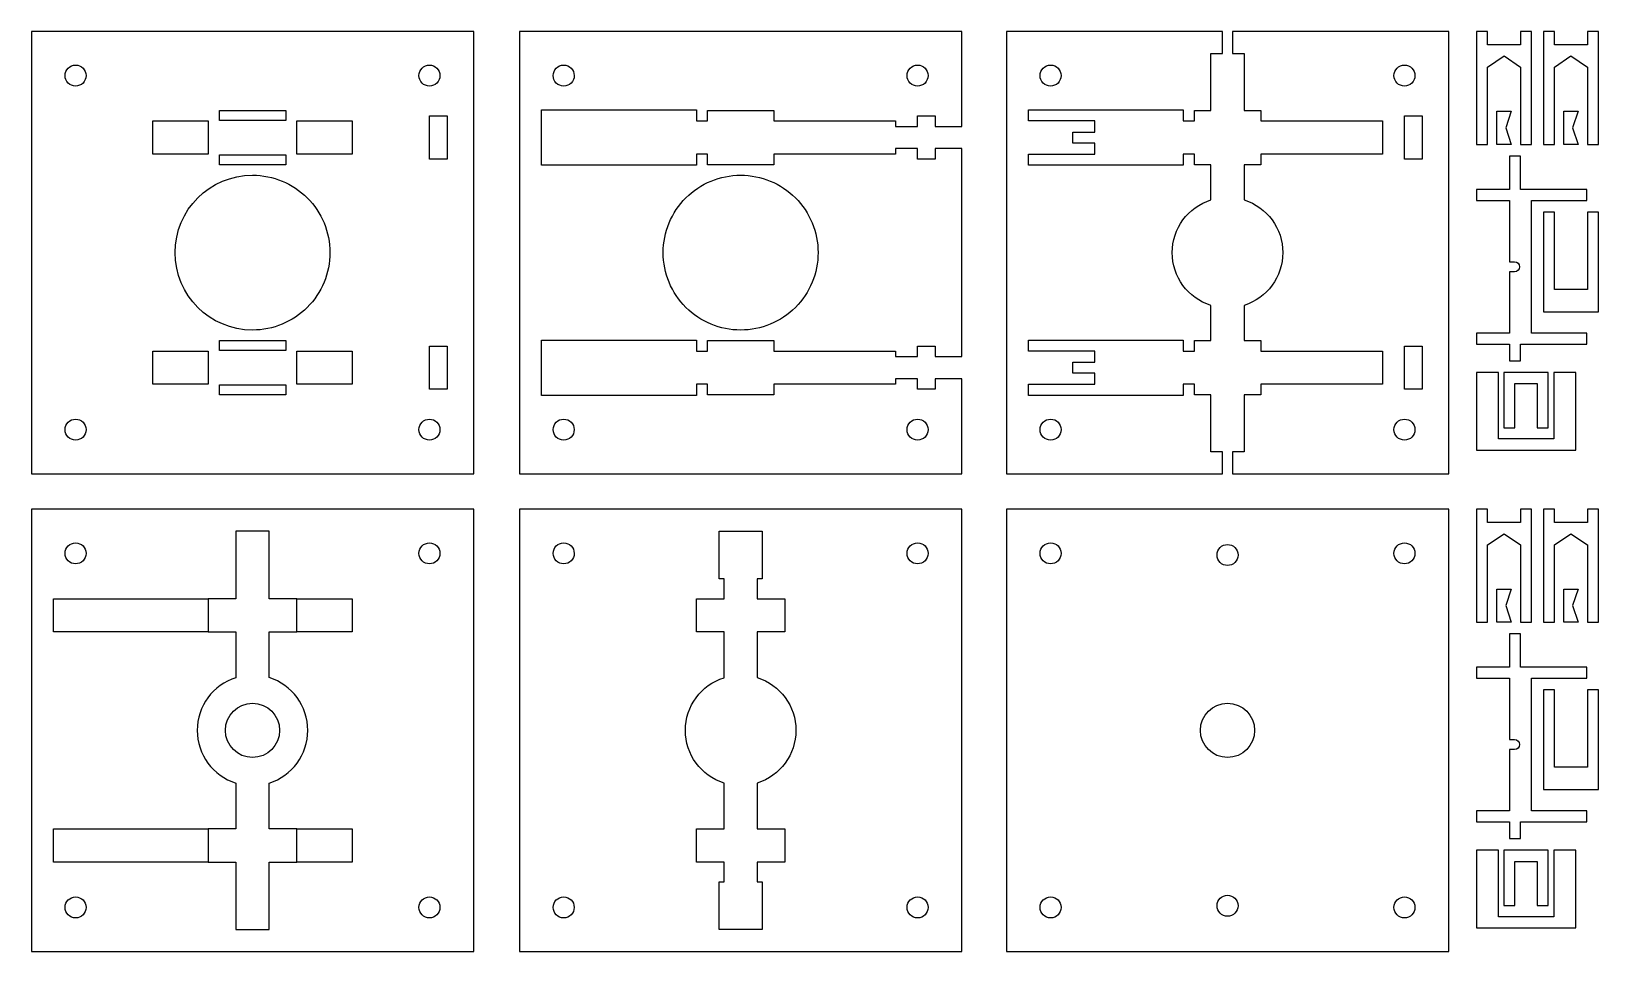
# Model space of a CAD drawing. Extents: x 3 to 145, y 222 to 305.
import ezdxf

# ---------------------------------------------------------------- set-up
doc = ezdxf.new("R2010")
doc.units = 0
doc.layers.add('Layer_1', color=7, linetype='CONTINUOUS')

msp = doc.modelspace()

# ---------------------------------------------------------------- linework, layer by layer
at = {"layer": 'Layer_1', "color": 7}
for p, q in [((3.194637, 304.95309), (3.194637, 264.953464)), ((43.194779, 304.95309), (3.194637, 304.95309)), ((3.194637, 304.95309), (3.194637, 304.95309)), ((43.194779, 264.953464), (43.194779, 304.95309)), ((47.334577, 304.95309), (47.334577, 264.952948)), ((87.334203, 304.95309), (47.334577, 304.95309)), ((47.334577, 304.95309), (47.334577, 304.95309)), ((87.334203, 296.353097), (87.334203, 304.95309)), ((91.362381, 304.95309), (91.362381, 264.952948)), ((110.91261, 304.95309), (91.362381, 304.95309)), ((91.362381, 304.95309), (91.362381, 304.95309)), ((110.91261, 302.953211), (110.91261, 304.95309)), ((111.812296, 304.95309), (111.812296, 302.953211)), ((131.362522, 304.95309), (111.812296, 304.95309)), ((111.812296, 304.95309), (111.812296, 304.95309)), ((131.362522, 264.952948), (131.362522, 304.95309)), ((133.86423, 304.953212), (133.86423, 294.730062)), ((134.86416, 304.953212), (133.86423, 304.953212)), ((134.86416, 303.730032), (134.86416, 304.953212)), ((138.86393, 304.953212), (137.86398, 304.953212)), ((137.86398, 304.953212), (137.86398, 303.730032)), ((138.86393, 294.730062), (138.86393, 304.953212)), ((139.92227, 304.953209), (139.92227, 294.73006)), ((140.9222, 304.953209), (139.92227, 304.953209)), ((140.9222, 303.730029), (140.9222, 304.953209)), ((144.92197, 304.953209), (143.92202, 304.953209)), ((143.92202, 304.953209), (143.92202, 303.730029)), ((144.92197, 294.73006), (144.92197, 304.953209)), ((137.86398, 303.730032), (134.86416, 303.730032)), ((143.92202, 303.730029), (140.9222, 303.730029)), ((7.194393, 301.903145), (7.194393, 301.903145)), ((39.194507, 301.903145), (39.194507, 301.903145)), ((51.334333, 301.903145), (51.334333, 301.903145)), ((83.334446, 301.903145), (83.334446, 301.903145)), ((95.362137, 301.903145), (95.362137, 301.903145)), ((109.862545, 297.802622), (109.862545, 302.953211)), ((109.862545, 302.953211), (110.91261, 302.953211)), ((111.812296, 302.953211), (112.862877, 302.953211)), ((112.862877, 302.953211), (112.862877, 297.802622)), ((127.36225, 301.903145), (127.36225, 301.903145)), ((134.86416, 301.730092), (136.3634, 302.730092)), ((136.3634, 302.730092), (137.86398, 301.730092)), ((140.9222, 301.730089), (142.42144, 302.730089)), ((142.42144, 302.730089), (143.92202, 301.730089)), ((134.86416, 294.730062), (134.86416, 301.730092)), ((137.86398, 301.730092), (137.86398, 294.730062)), ((140.9222, 294.73006), (140.9222, 301.730089)), ((143.92202, 301.730089), (143.92202, 294.73006)), ((20.194633, 297.803138), (26.194783, 297.803138)), ((20.194633, 296.902936), (20.194633, 297.803138)), ((20.194633, 297.803138), (20.194633, 297.803138)), ((26.194783, 297.803138), (26.194783, 296.902936)), ((49.334456, 292.853054), (49.334456, 297.852748)), ((49.334456, 297.852748), (63.334635, 297.852748)), ((63.334635, 297.852748), (63.334635, 296.852808)), ((64.334574, 296.852808), (64.334574, 297.803138)), ((64.334574, 297.803138), (70.334208, 297.803138)), ((70.334208, 297.803138), (70.334208, 296.852808)), ((93.362258, 296.852808), (93.362258, 297.852748)), ((93.362258, 297.852748), (106.361983, 297.852748)), ((106.361983, 297.852748), (107.362438, 297.852748)), ((107.362438, 297.852748), (107.362438, 297.402646)), ((108.362376, 296.852808), (108.362376, 297.802622)), ((108.362376, 297.802622), (109.862545, 297.802622)), ((112.862877, 297.802622), (114.362528, 297.802622)), ((114.362528, 297.802622), (114.362528, 296.852808)), ((135.71407, 294.730062), (135.71407, 297.730062)), ((135.71407, 297.730062), (137.01408, 297.730062)), ((137.01408, 297.730062), (136.51409, 296.230062)), ((141.77211, 294.73006), (141.77211, 297.730059)), ((141.77211, 297.730059), (143.07212, 297.730059)), ((143.07212, 297.730059), (142.57213, 296.230059)), ((14.194999, 296.852808), (19.194694, 296.852808)), ((14.194999, 293.852991), (14.194999, 296.852808)), ((14.194999, 296.852808), (14.194999, 296.852808)), ((19.194694, 296.852808), (19.194694, 293.852991)), ((26.194783, 296.902936), (20.194633, 296.902936)), ((27.194721, 296.852808), (32.194418, 296.852808)), ((27.194721, 293.852991), (27.194721, 296.852808)), ((27.194721, 296.852808), (27.194721, 296.852808)), ((32.194418, 296.852808), (32.194418, 293.852991)), ((39.195023, 297.303428), (40.794926, 297.303428)), ((39.195023, 293.40289), (39.195023, 297.303428)), ((39.195023, 297.303428), (39.195023, 297.303428)), ((40.794926, 297.303428), (40.794926, 293.40289)), ((63.334635, 296.852808), (64.334574, 296.852808)), ((70.334208, 296.852808), (71.334148, 296.852808)), ((71.334148, 296.852808), (81.334569, 296.852808)), ((81.334569, 296.852808), (81.334569, 296.353097)), ((81.334569, 296.353097), (83.334446, 296.353097)), ((83.334446, 296.353097), (83.334446, 297.303428)), ((83.334446, 297.303428), (84.93435, 297.303428)), ((84.93435, 297.303428), (84.93435, 296.353097)), ((84.93435, 296.353097), (87.334203, 296.353097)), ((99.361894, 296.852808), (93.362258, 296.852808)), ((99.361894, 295.852871), (99.361894, 296.852808)), ((107.362438, 297.402646), (107.362438, 296.852808)), ((107.362438, 296.852808), (108.362376, 296.852808)), ((114.362528, 296.852808), (115.361949, 296.852808)), ((115.361949, 296.852808), (125.362373, 296.852808)), ((125.362373, 296.852808), (125.362373, 293.852991)), ((127.362766, 297.303428), (128.96267, 297.303428)), ((127.362766, 293.40289), (127.362766, 297.303428)), ((127.362766, 297.303428), (127.362766, 297.303428)), ((128.96267, 297.303428), (128.96267, 293.40289)), ((136.51409, 296.230062), (137.01408, 294.730062)), ((142.57213, 296.230059), (143.07212, 294.73006)), ((97.362014, 294.852931), (97.362014, 295.852871)), ((97.362014, 295.852871), (99.361894, 295.852871)), ((99.361894, 294.852931), (97.362014, 294.852931)), ((99.361894, 293.852475), (99.361894, 294.852931)), ((19.194694, 293.852991), (14.194999, 293.852991)), ((20.194633, 293.802866), (26.194783, 293.802866)), ((20.194633, 292.903179), (20.194633, 293.802866)), ((20.194633, 293.802866), (20.194633, 293.802866)), ((26.194783, 293.802866), (26.194783, 292.903179)), ((32.194418, 293.852991), (27.194721, 293.852991)), ((40.794926, 293.40289), (39.195023, 293.40289)), ((64.334574, 293.852991), (63.334635, 293.852991)), ((63.334635, 293.852991), (63.334635, 292.853054)), ((64.334574, 292.903179), (64.334574, 293.852991)), ((71.334148, 293.852991), (70.334208, 293.852991)), ((70.334208, 293.852991), (70.334208, 292.903179)), ((81.334569, 293.852991), (71.334148, 293.852991)), ((83.334446, 294.352702), (81.334569, 294.352702)), ((81.334569, 294.352702), (81.334569, 293.852991)), ((83.334446, 293.40289), (83.334446, 294.352702)), ((84.93435, 293.40289), (83.334446, 293.40289)), ((87.334203, 294.352702), (84.93435, 294.352702)), ((84.93435, 294.352702), (84.93435, 293.40289)), ((87.334203, 275.553334), (87.334203, 294.352702)), ((93.362258, 292.853054), (93.362258, 293.852991)), ((108.362376, 293.852991), (107.362438, 293.852991)), ((107.362438, 293.852991), (107.362438, 293.302639)), ((108.362376, 292.903179), (108.362376, 293.852991)), ((115.361949, 293.852991), (114.362528, 293.852991)), ((114.362528, 293.852991), (114.362528, 292.903179)), ((125.362373, 293.852991), (115.361949, 293.852991)), ((128.96267, 293.40289), (127.362766, 293.40289)), ((133.86423, 294.730062), (134.86416, 294.730062)), ((137.01408, 294.730062), (135.71407, 294.730062)), ((137.86399, 293.671728), (136.86405, 293.671728)), ((136.86405, 293.671728), (136.86405, 290.671848)), ((137.86398, 294.730062), (138.86393, 294.730062)), ((137.86399, 290.671848), (137.86399, 293.671728)), ((139.92227, 294.73006), (140.9222, 294.73006)), ((143.07212, 294.73006), (141.77211, 294.73006)), ((143.92202, 294.73006), (144.92197, 294.73006)), ((26.194783, 292.903179), (20.194633, 292.903179)), ((63.334635, 292.853054), (49.334456, 292.853054)), ((70.334208, 292.903179), (64.334574, 292.903179)), ((106.361983, 292.853054), (93.362258, 292.853054)), ((106.361983, 292.852536), (106.361983, 292.853054)), ((107.362438, 292.852536), (106.361983, 292.852536)), ((107.362438, 293.302639), (107.362438, 292.852536)), ((109.862545, 292.903179), (108.362376, 292.903179)), ((109.862545, 289.71681), (109.862545, 292.903179)), ((114.362528, 292.903179), (112.862877, 292.903179)), ((112.862877, 292.903179), (112.862877, 289.721462)), ((23.194449, 291.953368), (23.194449, 291.953368)), ((67.334391, 291.953368), (67.334391, 291.953368)), ((136.86405, 290.671318), (133.86423, 290.671318)), ((133.86423, 290.671318), (133.86423, 289.671378)), ((136.86405, 290.671848), (136.86405, 290.671318)), ((143.86414, 290.671848), (137.86399, 290.671848)), ((143.86414, 289.671908), (143.86414, 290.671848)), ((133.86423, 289.671378), (136.86405, 289.671378)), ((136.86405, 289.671378), (136.86405, 284.121848)), ((138.86393, 277.672128), (138.86393, 289.671908)), ((138.86393, 289.671908), (143.86414, 289.671908)), ((140.92267, 288.613575), (139.92273, 288.613575)), ((144.92248, 288.613575), (143.92255, 288.613575)), ((144.92248, 288.613575), (144.92248, 288.613575)), ((136.86405, 284.121848), (137.31363, 284.121848)), ((137.31363, 283.221648), (136.86405, 283.221648)), ((136.86405, 283.221648), (136.86405, 277.672118)), ((139.92273, 281.613844), (139.92273, 279.613904)), ((143.92255, 281.613844), (140.92267, 281.613844)), ((144.92248, 279.613904), (144.92248, 281.613844)), ((112.862877, 280.189744), (112.862877, 277.002859)), ((139.92273, 279.613904), (140.92267, 279.613904)), ((140.92267, 279.613904), (143.92255, 279.613904)), ((143.92255, 279.613904), (144.92248, 279.613904)), ((20.194633, 277.003375), (26.194783, 277.003375)), ((20.194633, 276.103172), (20.194633, 277.003375)), ((20.194633, 277.003375), (20.194633, 277.003375)), ((26.194783, 277.003375), (26.194783, 276.103172)), ((39.195023, 276.503664), (40.794926, 276.503664)), ((39.195023, 272.603127), (39.195023, 276.503664)), ((39.195023, 276.503664), (39.195023, 276.503664)), ((40.794926, 276.503664), (40.794926, 272.603127)), ((49.334456, 272.053291), (49.334456, 277.052984)), ((49.334456, 277.052984), (63.334635, 277.052984)), ((63.334635, 277.052984), (63.334635, 276.053045)), ((64.334574, 276.053045), (64.334574, 277.003375)), ((64.334574, 277.003375), (70.334208, 277.003375)), ((70.334208, 277.003375), (70.334208, 276.053045)), ((83.334446, 275.553334), (83.334446, 276.503664)), ((83.334446, 276.503664), (84.93435, 276.503664)), ((84.93435, 276.503664), (84.93435, 275.553334)), ((93.362258, 276.053045), (93.362258, 277.052984)), ((93.362258, 277.052984), (106.361983, 277.052984)), ((106.361983, 277.052984), (107.362438, 277.052984)), ((107.362438, 277.052984), (107.362438, 276.602883)), ((107.362438, 276.602883), (107.362438, 276.053045)), ((108.362376, 276.053045), (108.362376, 277.002859)), ((108.362376, 277.002859), (109.862545, 277.002859)), ((112.862877, 277.002859), (114.362528, 277.002859)), ((114.362528, 277.002859), (114.362528, 276.053045)), ((127.362766, 276.503664), (128.96267, 276.503664)), ((127.362766, 272.603127), (127.362766, 276.503664)), ((127.362766, 276.503664), (127.362766, 276.503664)), ((128.96267, 276.503664), (128.96267, 272.603127)), ((136.86405, 277.672118), (133.86423, 277.672118)), ((133.86423, 277.672118), (133.86423, 276.672198)), ((133.86423, 276.672198), (136.86405, 276.672198)), ((136.86405, 276.672198), (136.86405, 276.671668)), ((136.86405, 276.671668), (136.86405, 275.171728)), ((137.86399, 275.171728), (137.86399, 276.671668)), ((137.86399, 276.671668), (143.86414, 276.671668)), ((143.86414, 277.672128), (138.86393, 277.672128)), ((143.86414, 276.671668), (143.86414, 277.672128)), ((14.194999, 276.053045), (19.194694, 276.053045)), ((14.194999, 273.053228), (14.194999, 276.053045)), ((14.194999, 276.053045), (14.194999, 276.053045)), ((19.194694, 276.053045), (19.194694, 273.053228)), ((26.194783, 276.103172), (20.194633, 276.103172)), ((27.194721, 276.053045), (32.194418, 276.053045)), ((27.194721, 273.053228), (27.194721, 276.053045)), ((27.194721, 276.053045), (27.194721, 276.053045)), ((32.194418, 276.053045), (32.194418, 273.053228)), ((63.334635, 276.053045), (64.334574, 276.053045)), ((70.334208, 276.053045), (71.334148, 276.053045)), ((71.334148, 276.053045), (81.334569, 276.053045)), ((81.334569, 276.053045), (81.334569, 275.553334)), ((81.334569, 275.553334), (83.334446, 275.553334)), ((84.93435, 275.553334), (87.334203, 275.553334)), ((99.361894, 276.053045), (93.362258, 276.053045)), ((97.362014, 274.053168), (97.362014, 275.053107)), ((97.362014, 275.053107), (99.361894, 275.053107)), ((99.361894, 275.053107), (99.361894, 276.053045)), ((107.362438, 276.053045), (108.362376, 276.053045)), ((114.362528, 276.053045), (115.361949, 276.053045)), ((115.361949, 276.053045), (125.362373, 276.053045)), ((125.362373, 276.053045), (125.362373, 273.053228)), ((136.86405, 275.171728), (137.86399, 275.171728)), ((83.334446, 273.552938), (81.334569, 273.552938)), ((81.334569, 273.552938), (81.334569, 273.053228)), ((83.334446, 272.603127), (83.334446, 273.552938)), ((87.334203, 273.552938), (84.93435, 273.552938)), ((84.93435, 273.552938), (84.93435, 272.603127)), ((87.334203, 264.952948), (87.334203, 273.552938)), ((99.361894, 274.053168), (97.362014, 274.053168)), ((99.361894, 273.052712), (99.361894, 274.053168)), ((134.76444, 274.113393), (133.86423, 274.113393)), ((133.86423, 274.113393), (133.86423, 267.113663)), ((135.86463, 274.113393), (134.76444, 274.113393)), ((135.86463, 268.113603), (135.86463, 274.113393)), ((137.35083, 274.113393), (136.35088, 274.113393)), ((136.35088, 274.113393), (136.35088, 273.113453)), ((139.35069, 274.113393), (137.35083, 274.113393)), ((140.35064, 274.113393), (139.35069, 274.113393)), ((140.35064, 273.113453), (140.35064, 274.113393)), ((141.96451, 274.113393), (140.86432, 274.113393)), ((140.86432, 274.113393), (140.86432, 268.113603)), ((142.86472, 274.113393), (141.96451, 274.113393)), ((142.86472, 267.113663), (142.86472, 274.113393)), ((19.194694, 273.053228), (14.194999, 273.053228)), ((20.194633, 273.003103), (26.194783, 273.003103)), ((20.194633, 272.103416), (20.194633, 273.003103)), ((20.194633, 273.003103), (20.194633, 273.003103)), ((26.194783, 273.003103), (26.194783, 272.103416)), ((32.194418, 273.053228), (27.194721, 273.053228)), ((40.794926, 272.603127), (39.195023, 272.603127)), ((64.334574, 273.053228), (63.334635, 273.053228)), ((63.334635, 273.053228), (63.334635, 272.053291)), ((64.334574, 272.103416), (64.334574, 273.053228)), ((71.334148, 273.053228), (70.334208, 273.053228)), ((70.334208, 273.053228), (70.334208, 272.103416)), ((81.334569, 273.053228), (71.334148, 273.053228)), ((84.93435, 272.603127), (83.334446, 272.603127)), ((93.362258, 272.053291), (93.362258, 273.053228)), ((108.362376, 273.053228), (107.362438, 273.053228)), ((107.362438, 273.053228), (107.362438, 272.502873)), ((107.362438, 272.502873), (107.362438, 272.052772)), ((108.362376, 272.103416), (108.362376, 273.053228)), ((115.361949, 273.053228), (114.362528, 273.053228)), ((114.362528, 273.053228), (114.362528, 272.103416)), ((125.362373, 273.053228), (115.361949, 273.053228)), ((128.96267, 272.603127), (127.362766, 272.603127)), ((136.35088, 273.113453), (136.35088, 269.113183)), ((137.35083, 269.113183), (137.35083, 273.113453)), ((137.35083, 273.113453), (139.35069, 273.113453)), ((139.35069, 273.113453), (139.35069, 269.113183)), ((140.35064, 269.113183), (140.35064, 273.113453)), ((26.194783, 272.103416), (20.194633, 272.103416)), ((63.334635, 272.053291), (49.334456, 272.053291)), ((70.334208, 272.103416), (64.334574, 272.103416)), ((106.361983, 272.053291), (93.362258, 272.053291)), ((106.361983, 272.052772), (106.361983, 272.053291)), ((107.362438, 272.052772), (106.361983, 272.052772)), ((109.86306, 272.103416), (108.362376, 272.103416)), ((114.362528, 272.103416), (112.862877, 272.103416)), ((112.862877, 272.103416), (112.862877, 266.953341)), ((7.194393, 269.903033), (7.194393, 269.903033)), ((39.194507, 269.903033), (39.194507, 269.903033)), ((51.334333, 269.903033), (51.334333, 269.903033)), ((83.334446, 269.903033), (83.334446, 269.903033)), ((95.362137, 269.903033), (95.362137, 269.903033)), ((127.36225, 269.903033), (127.36225, 269.903033)), ((140.86432, 268.113603), (135.86463, 268.113603)), ((136.35088, 269.113183), (137.35083, 269.113183)), ((139.35069, 269.113183), (140.35064, 269.113183)), ((110.91261, 266.953341), (109.86306, 266.953341)), ((110.91261, 264.952948), (110.91261, 266.953341)), ((112.862877, 266.953341), (111.812296, 266.953341)), ((111.812296, 266.953341), (111.812296, 264.952948)), ((133.86423, 267.113663), (135.86463, 267.113663)), ((135.86463, 267.113663), (140.86432, 267.113663)), ((140.86432, 267.113663), (141.96451, 267.113663)), ((141.96451, 267.113663), (142.86472, 267.113663)), ((3.194637, 264.953464), (43.194779, 264.953464)), ((47.334577, 264.952948), (87.334203, 264.952948)), ((91.362381, 264.952948), (110.91261, 264.952948)), ((111.812296, 264.952948), (131.362522, 264.952948)), ((3.194637, 261.772262), (3.194637, 221.772639)), ((43.194779, 261.772262), (3.194637, 261.772262)), ((43.194779, 221.772639), (43.194779, 261.772262)), ((47.334577, 261.772262), (47.334577, 221.772639)), ((87.334719, 261.772262), (47.334577, 261.772262)), ((87.334719, 221.772639), (87.334719, 261.772262)), ((91.362381, 261.772262), (91.362381, 221.772639)), ((131.362006, 261.772262), (91.362381, 261.772262)), ((91.362381, 261.772262), (91.362381, 261.772262)), ((131.362006, 221.772639), (131.362006, 261.772262)), ((133.86423, 261.772481), (133.86423, 251.549331)), ((134.86416, 261.772481), (133.86423, 261.772481)), ((134.86416, 260.549301), (134.86416, 261.772481)), ((138.86393, 261.772481), (137.86398, 261.772481)), ((137.86398, 261.772481), (137.86398, 260.549301)), ((138.86393, 251.549331), (138.86393, 261.772481)), ((139.92227, 261.772479), (139.92227, 251.549329)), ((140.9222, 261.772479), (139.92227, 261.772479)), ((140.9222, 260.549299), (140.9222, 261.772479)), ((144.92197, 261.772479), (143.92202, 261.772479)), ((143.92202, 261.772479), (143.92202, 260.549299)), ((144.92197, 251.549329), (144.92197, 261.772479)), ((21.694799, 259.772386), (21.694799, 253.672499)), ((24.695133, 259.772386), (21.694799, 259.772386)), ((24.695133, 253.672499), (24.695133, 259.772386)), ((65.384637, 259.772386), (65.834741, 259.772386)), ((65.384637, 255.472391), (65.384637, 259.772386)), ((65.834741, 259.772386), (68.835073, 259.772386)), ((68.835073, 259.772386), (69.284659, 259.772386)), ((69.284659, 259.772386), (69.284659, 255.472391)), ((137.86398, 260.549301), (134.86416, 260.549301)), ((134.86416, 258.549361), (136.3634, 259.549361)), ((136.3634, 259.549361), (137.86398, 258.549361)), ((143.92202, 260.549299), (140.9222, 260.549299)), ((140.9222, 258.549359), (142.42144, 259.549359)), ((142.42144, 259.549359), (143.92202, 258.549359)), ((7.194393, 258.72232), (7.194393, 258.72232)), ((39.194507, 258.72232), (39.194507, 258.72232)), ((51.334849, 258.72232), (51.334849, 258.72232)), ((83.334962, 258.72232), (83.334962, 258.72232)), ((95.362138, 258.72232), (95.362138, 258.72232)), ((111.362192, 258.572458), (111.362192, 258.572458)), ((127.36225, 258.72232), (127.36225, 258.72232)), ((134.86416, 251.549331), (134.86416, 258.549361)), ((137.86398, 258.549361), (137.86398, 251.549331)), ((140.9222, 251.549329), (140.9222, 258.549359)), ((143.92202, 258.549359), (143.92202, 251.549329)), ((65.834741, 255.472391), (65.384637, 255.472391)), ((65.834741, 253.672499), (65.834741, 255.472391)), ((69.284659, 255.472391), (68.835073, 255.472391)), ((68.835073, 255.472391), (68.835073, 253.672499)), ((135.71407, 251.549331), (135.71407, 254.549331)), ((135.71407, 254.549331), (137.01408, 254.549331)), ((137.01408, 254.549331), (136.51409, 253.049331)), ((141.77211, 251.549329), (141.77211, 254.549329)), ((141.77211, 254.549329), (143.07212, 254.549329)), ((143.07212, 254.549329), (142.57213, 253.049329)), ((5.194515, 253.672499), (19.194694, 253.672499)), ((5.194515, 250.672166), (5.194515, 253.672499)), ((19.194694, 253.672499), (19.194694, 250.672166)), ((21.694799, 253.672499), (19.194694, 253.672499)), ((19.194694, 253.672499), (19.194694, 250.672166)), ((27.194722, 253.672499), (24.695133, 253.672499)), ((27.194722, 253.672499), (32.194934, 253.672499)), ((27.194722, 250.672166), (27.194722, 253.672499)), ((27.194722, 250.672166), (27.194722, 253.672499)), ((32.194934, 253.672499), (32.194934, 250.672166)), ((63.334635, 250.672166), (63.334635, 253.672499)), ((63.334635, 253.672499), (65.834741, 253.672499)), ((68.835073, 253.672499), (71.334663, 253.672499)), ((71.334663, 253.672499), (71.334663, 250.672166)), ((136.51409, 253.049331), (137.01408, 251.549331)), ((142.57213, 253.049329), (143.07212, 251.549329)), ((133.86423, 251.549331), (134.86416, 251.549331)), ((137.01408, 251.549331), (135.71407, 251.549331)), ((137.86398, 251.549331), (138.86393, 251.549331)), ((139.92227, 251.549329), (140.9222, 251.549329)), ((143.07212, 251.549329), (141.77211, 251.549329)), ((143.92202, 251.549329), (144.92197, 251.549329)), ((19.194694, 250.672166), (5.194515, 250.672166)), ((19.194694, 250.672166), (21.694799, 250.672166)), ((21.694799, 250.672166), (21.694799, 246.535985)), ((24.695133, 246.540634), (24.695133, 250.672166)), ((24.695133, 250.672166), (27.194722, 250.672166)), ((32.194934, 250.672166), (27.194722, 250.672166)), ((65.834741, 250.672166), (63.334635, 250.672166)), ((65.834741, 246.535985), (65.834741, 250.672166)), ((71.334663, 250.672166), (68.835073, 250.672166)), ((68.835073, 250.672166), (68.835073, 246.540634)), ((137.86399, 250.490998), (136.86405, 250.490998)), ((136.86405, 250.490998), (136.86405, 247.491118)), ((137.86399, 247.491118), (137.86399, 250.490998)), ((136.86405, 247.490588), (133.86423, 247.490588)), ((133.86423, 247.490588), (133.86423, 246.490648)), ((136.86405, 247.491118), (136.86405, 247.490588)), ((143.86414, 247.491118), (137.86399, 247.491118)), ((143.86414, 246.491178), (143.86414, 247.491118)), ((133.86423, 246.490648), (136.86405, 246.490648)), ((136.86405, 246.490648), (136.86405, 240.941117)), ((138.86393, 234.491397), (138.86393, 246.491178)), ((138.86393, 246.491178), (143.86414, 246.491178)), ((140.92267, 245.432844), (139.92273, 245.432844)), ((144.92248, 245.432844), (143.92255, 245.432844)), ((144.92248, 245.432844), (144.92248, 245.432844)), ((23.194966, 244.222432), (23.194966, 244.222432)), ((111.3622, 244.222432), (111.3622, 244.222432)), ((136.86405, 240.941117), (137.31363, 240.941117)), ((137.31363, 240.040917), (136.86405, 240.040917)), ((136.86405, 240.040917), (136.86405, 234.491387)), ((139.92273, 238.433113), (139.92273, 236.433173)), ((143.92255, 238.433113), (140.92267, 238.433113)), ((144.92248, 236.433173), (144.92248, 238.433113)), ((24.695133, 232.872736), (24.695133, 237.008916)), ((68.835073, 237.008916), (68.835073, 232.872736)), ((139.92273, 236.433173), (140.92267, 236.433173)), ((140.92267, 236.433173), (143.92255, 236.433173)), ((143.92255, 236.433173), (144.92248, 236.433173)), ((136.86405, 234.491387), (133.86423, 234.491387)), ((133.86423, 234.491387), (133.86423, 233.491467)), ((143.86414, 234.491397), (138.86393, 234.491397)), ((143.86414, 233.490937), (143.86414, 234.491397)), ((5.194515, 232.872736), (19.194694, 232.872736)), ((5.194515, 229.872403), (5.194515, 232.872736)), ((19.194694, 232.872736), (19.194694, 229.872403)), ((21.694799, 232.872736), (19.194694, 232.872736)), ((19.194694, 232.872736), (19.194694, 229.872403)), ((27.194722, 232.872736), (24.695133, 232.872736)), ((27.194722, 232.872736), (32.194934, 232.872736)), ((27.194722, 229.872403), (27.194722, 232.872736)), ((27.194722, 229.872403), (27.194722, 232.872736)), ((32.194934, 232.872736), (32.194934, 229.872403)), ((63.334635, 229.872403), (63.334635, 232.872736)), ((63.334635, 232.872736), (65.834741, 232.872736)), ((68.835073, 232.872736), (71.334663, 232.872736)), ((71.334663, 232.872736), (71.334663, 229.872403)), ((133.86423, 233.491467), (136.86405, 233.491467)), ((136.86405, 233.491467), (136.86405, 233.490937)), ((136.86405, 233.490937), (136.86405, 231.990997)), ((137.86399, 231.990997), (137.86399, 233.490937)), ((137.86399, 233.490937), (143.86414, 233.490937)), ((136.86405, 231.990997), (137.86399, 231.990997)), ((19.194694, 229.872403), (5.194515, 229.872403)), ((19.194694, 229.872403), (21.695316, 229.872403)), ((24.695133, 223.772516), (24.695133, 229.872403)), ((24.695133, 229.872403), (27.194722, 229.872403)), ((32.194934, 229.872403), (27.194722, 229.872403)), ((65.835257, 229.872403), (63.334635, 229.872403)), ((71.334663, 229.872403), (68.835073, 229.872403)), ((68.835073, 229.872403), (68.835073, 228.072511)), ((134.76444, 230.932662), (133.86423, 230.932662)), ((133.86423, 230.932662), (133.86423, 223.932932)), ((135.86463, 230.932662), (134.76444, 230.932662)), ((135.86463, 224.932872), (135.86463, 230.932662)), ((137.35083, 230.932662), (136.35088, 230.932662)), ((136.35088, 230.932662), (136.35088, 229.932722)), ((136.35088, 229.932722), (136.35088, 225.932452)), ((139.35069, 230.932662), (137.35083, 230.932662)), ((137.35083, 225.932452), (137.35083, 229.932722)), ((137.35083, 229.932722), (139.35069, 229.932722)), ((140.35064, 230.932662), (139.35069, 230.932662)), ((139.35069, 229.932722), (139.35069, 225.932452)), ((140.35064, 229.932722), (140.35064, 230.932662)), ((140.35064, 225.932452), (140.35064, 229.932722)), ((141.96451, 230.932662), (140.86432, 230.932662)), ((140.86432, 230.932662), (140.86432, 224.932872)), ((142.86472, 230.932662), (141.96451, 230.932662)), ((142.86472, 223.932932), (142.86472, 230.932662)), ((65.384637, 223.772516), (65.384637, 228.072511)), ((65.384637, 228.072511), (65.835257, 228.072511)), ((68.835073, 228.072511), (69.284659, 228.072511)), ((69.284659, 228.072511), (69.284659, 223.772516)), ((111.362192, 226.872586), (111.362192, 226.872586)), ((7.194393, 226.722208), (7.194393, 226.722208)), ((39.194507, 226.722208), (39.194507, 226.722208)), ((51.334849, 226.722208), (51.334849, 226.722208)), ((83.334962, 226.722208), (83.334962, 226.722208)), ((95.362138, 226.722208), (95.362138, 226.722208)), ((127.36225, 226.722208), (127.36225, 226.722208)), ((136.35088, 225.932452), (137.35083, 225.932452)), ((139.35069, 225.932452), (140.35064, 225.932452)), ((133.86423, 223.932932), (135.86463, 223.932932)), ((140.86432, 224.932872), (135.86463, 224.932872)), ((135.86463, 223.932932), (140.86432, 223.932932)), ((140.86432, 223.932932), (141.96451, 223.932932)), ((141.96451, 223.932932), (142.86472, 223.932932)), ((21.695316, 223.772516), (24.695133, 223.772516)), ((65.835257, 223.772516), (65.384637, 223.772516)), ((68.835073, 223.772516), (65.835257, 223.772516)), ((69.284659, 223.772516), (68.835073, 223.772516)), ((3.194637, 221.772639), (43.194779, 221.772639)), ((47.334577, 221.772639), (87.334719, 221.772639)), ((91.362381, 221.772639), (131.362006, 221.772639))]:
    msp.add_line(p, q, dxfattribs=at)
for points in [[(6.24458, 300.953334), (6.244684, 301.477858), (6.669869, 301.903042), (7.194393, 301.903145)], [(7.194393, 301.903145), (7.718917, 301.903042), (8.144102, 301.477858), (8.144206, 300.953334)], [(38.244695, 300.953334), (38.244799, 301.477857), (38.669983, 301.903042), (39.194507, 301.903145)], [(39.194507, 301.903145), (39.71903, 301.903042), (40.144215, 301.477857), (40.144318, 300.953334)], [(50.384522, 300.953334), (50.384625, 301.477857), (50.80981, 301.903042), (51.334333, 301.903145)], [(51.334333, 301.903145), (51.858858, 301.903043), (52.284044, 301.477858), (52.284148, 300.953334)], [(82.384634, 300.953334), (82.384738, 301.477857), (82.809923, 301.903042), (83.334446, 301.903145)], [(83.334446, 301.903145), (83.858971, 301.903043), (84.284157, 301.477858), (84.284261, 300.953334)], [(94.412323, 300.953334), (94.412426, 301.477858), (94.837612, 301.903043), (95.362137, 301.903145)], [(95.362137, 301.903145), (95.886661, 301.903042), (96.311845, 301.477857), (96.311949, 300.953334)], [(126.412438, 300.953334), (126.412542, 301.477857), (126.837726, 301.903042), (127.36225, 301.903145)], [(127.36225, 301.903145), (127.886774, 301.903042), (128.311958, 301.477857), (128.312062, 300.953334)], [(6.522645, 300.281435), (6.344517, 300.45966), (6.244492, 300.701353), (6.24458, 300.953334)], [(8.144206, 300.953334), (8.144293, 300.701353), (8.044269, 300.45966), (7.86614, 300.281435)], [(38.52276, 300.281435), (38.344632, 300.459661), (38.244607, 300.701353), (38.244695, 300.953334)], [(40.144318, 300.953334), (40.144406, 300.701353), (40.044382, 300.459661), (39.866253, 300.281435)], [(50.662587, 300.281435), (50.484458, 300.459661), (50.384434, 300.701353), (50.384522, 300.953334)], [(52.284148, 300.953334), (52.284236, 300.701353), (52.184211, 300.45966), (52.006082, 300.281434)], [(82.662699, 300.281435), (82.484571, 300.459661), (82.384547, 300.701353), (82.384634, 300.953334)], [(84.284261, 300.953334), (84.284348, 300.701353), (84.184324, 300.45966), (84.006195, 300.281434)], [(94.690389, 300.281434), (94.51226, 300.45966), (94.412235, 300.701353), (94.412323, 300.953334)], [(96.311949, 300.953334), (96.312037, 300.701353), (96.212012, 300.459661), (96.033884, 300.281435)], [(126.690503, 300.281435), (126.512375, 300.459661), (126.41235, 300.701353), (126.412438, 300.953334)], [(128.312062, 300.953334), (128.31215, 300.701353), (128.212125, 300.459661), (128.033997, 300.281435)], [(7.194393, 300.003003), (6.942412, 300.003053), (6.700774, 300.103209), (6.522645, 300.281435)], [(7.86614, 300.281435), (7.688012, 300.103209), (7.446373, 300.003053), (7.194393, 300.003003)], [(39.194507, 300.003003), (38.942526, 300.003053), (38.700888, 300.103209), (38.52276, 300.281435)], [(39.866253, 300.281435), (39.688125, 300.103209), (39.446487, 300.003053), (39.194507, 300.003003)], [(51.334333, 300.003003), (51.082353, 300.003053), (50.840715, 300.103209), (50.662587, 300.281435)], [(52.006082, 300.281434), (51.827953, 300.103208), (51.586314, 300.003052), (51.334333, 300.003003)], [(83.334446, 300.003003), (83.082466, 300.003053), (82.840828, 300.103209), (82.662699, 300.281435)], [(84.006195, 300.281434), (83.828066, 300.103208), (83.586427, 300.003052), (83.334446, 300.003003)], [(95.362137, 300.003003), (95.110156, 300.003052), (94.868518, 300.103208), (94.690389, 300.281434)], [(96.033884, 300.281435), (95.855756, 300.103209), (95.614118, 300.003053), (95.362137, 300.003003)], [(127.36225, 300.003003), (127.11027, 300.003053), (126.868632, 300.103209), (126.690503, 300.281435)], [(128.033997, 300.281435), (127.855868, 300.103209), (127.61423, 300.003053), (127.36225, 300.003003)], [(93.362258, 293.852991), (95.69502, 293.852991), (97.028427, 293.851758), (99.361894, 293.852475)], [(16.194877, 284.953276), (16.194826, 288.819138), (19.328587, 291.953132), (23.194449, 291.953368)], [(23.194449, 291.953368), (25.050996, 291.953391), (26.83151, 291.215891), (28.144287, 289.903114)], [(62.384553, 289.903114), (63.69733, 291.215891), (65.477844, 291.953391), (67.334391, 291.953368)], [(67.334391, 291.953368), (69.190938, 291.953391), (70.971452, 291.215891), (72.284229, 289.903114)], [(28.144287, 289.903114), (29.457063, 288.590337), (30.194563, 286.809823), (30.194538, 284.953276)], [(60.334302, 284.953276), (60.334278, 286.809823), (61.071777, 288.590337), (62.384553, 289.903114)], [(72.284229, 289.903114), (73.597005, 288.590337), (74.334505, 286.809823), (74.33448, 284.953276)], [(106.362499, 284.953276), (106.365197, 287.134601), (107.781684, 289.062435), (109.862545, 289.71681)], [(112.862877, 289.721462), (114.945166, 289.066385), (116.361804, 287.136178), (116.362404, 284.953276)], [(139.92273, 288.613575), (139.92273, 286.280335), (139.92273, 283.947084), (139.92273, 281.613844)], [(140.92267, 281.613844), (140.92267, 283.947084), (140.92267, 286.280335), (140.92267, 288.613575)], [(143.92255, 288.613575), (143.92255, 286.280335), (143.92255, 283.947084), (143.92255, 281.613844)], [(144.92248, 281.613844), (144.92248, 283.947084), (144.92248, 286.280335), (144.92248, 288.613575)], [(23.194449, 277.953187), (19.328588, 277.953422), (16.194827, 281.087415), (16.194877, 284.953276)], [(30.194538, 284.953276), (30.194562, 283.09673), (29.457062, 281.316216), (28.144286, 280.003439)], [(62.384554, 280.003439), (61.071778, 281.316216), (60.334278, 283.096729), (60.334302, 284.953276)], [(74.33448, 284.953276), (74.334504, 283.096729), (73.597004, 281.316216), (72.284228, 280.003439)], [(109.862545, 280.184577), (107.779864, 280.839526), (106.362938, 282.770045), (106.362499, 284.953276)], [(116.362404, 284.953276), (116.359785, 282.772088), (114.943537, 280.844305), (112.862877, 280.189744)], [(137.31363, 284.121848), (137.56224, 284.121908), (137.76379, 283.920358), (137.76373, 283.671748)], [(137.76373, 283.671748), (137.76379, 283.423138), (137.56224, 283.221588), (137.31363, 283.221648)], [(28.144286, 280.003439), (26.831509, 278.690663), (25.050996, 277.953163), (23.194449, 277.953187)], [(67.334391, 277.953187), (65.477845, 277.953163), (63.697331, 278.690663), (62.384554, 280.003439)], [(72.284228, 280.003439), (70.971451, 278.690663), (69.190937, 277.953163), (67.334391, 277.953187)], [(109.862545, 277.002859), (109.862526, 278.082923), (109.862394, 279.141094), (109.862545, 280.184577)], [(93.362258, 273.053228), (95.69502, 273.053228), (97.028425, 273.051995), (99.361894, 273.052712)], [(109.86306, 266.953341), (109.863079, 268.548384), (109.863235, 270.365302), (109.86306, 272.103416)], [(6.24458, 268.953221), (6.244684, 269.477745), (6.669869, 269.902929), (7.194393, 269.903033)], [(7.194393, 269.903033), (7.718917, 269.902929), (8.144102, 269.477745), (8.144206, 268.953221)], [(38.244695, 268.953221), (38.244799, 269.477744), (38.669983, 269.902929), (39.194507, 269.903033)], [(39.194507, 269.903033), (39.71903, 269.902929), (40.144215, 269.477744), (40.144318, 268.953221)], [(50.384522, 268.953221), (50.384625, 269.477744), (50.80981, 269.902929), (51.334333, 269.903033)], [(51.334333, 269.903033), (51.858858, 269.90293), (52.284044, 269.477745), (52.284148, 268.953221)], [(82.384634, 268.953221), (82.384738, 269.477744), (82.809923, 269.902929), (83.334446, 269.903033)], [(83.334446, 269.903033), (83.858971, 269.90293), (84.284157, 269.477745), (84.284261, 268.953221)], [(94.412323, 268.953221), (94.412426, 269.477745), (94.837612, 269.90293), (95.362137, 269.903033)], [(95.362137, 269.903033), (95.886661, 269.902929), (96.311845, 269.477744), (96.311949, 268.953221)], [(126.412438, 268.953221), (126.412542, 269.477744), (126.837726, 269.902929), (127.36225, 269.903033)], [(127.36225, 269.903033), (127.886774, 269.902929), (128.311958, 269.477744), (128.312062, 268.953221)], [(7.194393, 268.003406), (6.669868, 268.003509), (6.244682, 268.428696), (6.24458, 268.953221)], [(8.144206, 268.953221), (8.144103, 268.428696), (7.718918, 268.003509), (7.194393, 268.003406)], [(39.194507, 268.003406), (38.669982, 268.00351), (38.244797, 268.428696), (38.244695, 268.953221)], [(40.144318, 268.953221), (40.144216, 268.428696), (39.719031, 268.00351), (39.194507, 268.003406)], [(51.334333, 268.003406), (50.809809, 268.00351), (50.384624, 268.428696), (50.384522, 268.953221)], [(52.284148, 268.953221), (52.284046, 268.428695), (51.858859, 268.003508), (51.334333, 268.003406)], [(83.334446, 268.003406), (82.809922, 268.00351), (82.384737, 268.428696), (82.384634, 268.953221)], [(84.284261, 268.953221), (84.284158, 268.428695), (83.858972, 268.003508), (83.334446, 268.003406)], [(95.362137, 268.003406), (94.837611, 268.003508), (94.412425, 268.428695), (94.412323, 268.953221)], [(96.311949, 268.953221), (96.311847, 268.428696), (95.886662, 268.00351), (95.362137, 268.003406)], [(127.36225, 268.003406), (126.837725, 268.00351), (126.41254, 268.428696), (126.412438, 268.953221)], [(128.312062, 268.953221), (128.31196, 268.428696), (127.886775, 268.00351), (127.36225, 268.003406)], [(6.24458, 257.772509), (6.244684, 258.297033), (6.669869, 258.722217), (7.194393, 258.72232)], [(7.194393, 258.72232), (7.718917, 258.722217), (8.144102, 258.297033), (8.144206, 257.772509)], [(38.244693, 257.772509), (38.244797, 258.297033), (38.669983, 258.722218), (39.194507, 258.72232)], [(39.194507, 258.72232), (39.71903, 258.722216), (40.144215, 258.297032), (40.144319, 257.772509)], [(50.385037, 257.772509), (50.385141, 258.297032), (50.810326, 258.722216), (51.334849, 258.72232)], [(51.334849, 258.72232), (51.859374, 258.722218), (52.28456, 258.297034), (52.284664, 257.772509)], [(82.38515, 257.772509), (82.385254, 258.297032), (82.810439, 258.722216), (83.334962, 258.72232)], [(83.334962, 258.72232), (83.859487, 258.722218), (84.284673, 258.297034), (84.284777, 257.772509)], [(94.412326, 257.772509), (94.41243, 258.297032), (94.837615, 258.722216), (95.362138, 258.72232)], [(95.362138, 258.72232), (95.886662, 258.722218), (96.311848, 258.297033), (96.311952, 257.772509)], [(110.41238, 257.622646), (110.412484, 258.14717), (110.837669, 258.572354), (111.362192, 258.572458)], [(111.362192, 258.572458), (111.886717, 258.572356), (112.311903, 258.147171), (112.312007, 257.622646)], [(126.41244, 257.772509), (126.412544, 258.297032), (126.837727, 258.722215), (127.36225, 258.72232)], [(127.36225, 258.72232), (127.886777, 258.722221), (128.311966, 258.297036), (128.31207, 257.772509)], [(6.522645, 257.10061), (6.344517, 257.278835), (6.244492, 257.520528), (6.24458, 257.772509)], [(7.194393, 256.822178), (6.942412, 256.822228), (6.700774, 256.922384), (6.522645, 257.10061)], [(7.86614, 257.10061), (7.688012, 256.922384), (7.446373, 256.822228), (7.194393, 256.822178)], [(8.144206, 257.772509), (8.144294, 257.520528), (8.044269, 257.278835), (7.86614, 257.10061)], [(38.522759, 257.100609), (38.34463, 257.278835), (38.244605, 257.520528), (38.244693, 257.772509)], [(39.194507, 256.822178), (38.942526, 256.822227), (38.700887, 256.922383), (38.522759, 257.100609)], [(39.866254, 257.10061), (39.688126, 256.922384), (39.446487, 256.822228), (39.194507, 256.822178)], [(40.144319, 257.772509), (40.144407, 257.520529), (40.044383, 257.278836), (39.866254, 257.10061)], [(50.663102, 257.10061), (50.484973, 257.278836), (50.384949, 257.520529), (50.385037, 257.772509)], [(51.334849, 256.822178), (51.082869, 256.822228), (50.84123, 256.922384), (50.663102, 257.10061)], [(52.006598, 257.100609), (51.828469, 256.922383), (51.58683, 256.822227), (51.334849, 256.822178)], [(52.284664, 257.772509), (52.284752, 257.520528), (52.184727, 257.278835), (52.006598, 257.100609)], [(82.663215, 257.10061), (82.485086, 257.278836), (82.385062, 257.520529), (82.38515, 257.772509)], [(83.334962, 256.822178), (83.082982, 256.822228), (82.841343, 256.922384), (82.663215, 257.10061)], [(84.006711, 257.100609), (83.828582, 256.922383), (83.586943, 256.822227), (83.334962, 256.822178)], [(84.284777, 257.772509), (84.284865, 257.520528), (84.18484, 257.278835), (84.006711, 257.100609)], [(94.690391, 257.10061), (94.512262, 257.278836), (94.412238, 257.520529), (94.412326, 257.772509)], [(95.362138, 256.822178), (95.110158, 256.822228), (94.868519, 256.922384), (94.690391, 257.10061)], [(96.033886, 257.100609), (95.855758, 256.922383), (95.614119, 256.822227), (95.362138, 256.822178)], [(96.311952, 257.772509), (96.31204, 257.520528), (96.212015, 257.278835), (96.033886, 257.100609)], [(111.362192, 256.672834), (110.837669, 256.672938), (110.412484, 257.098122), (110.41238, 257.622646)], [(112.312007, 257.622646), (112.311903, 257.098121), (111.886717, 256.672936), (111.362192, 256.672834)], [(126.690504, 257.100611), (126.512376, 257.278836), (126.412352, 257.520529), (126.41244, 257.772509)], [(127.36225, 256.822178), (127.11027, 256.822228), (126.868632, 256.922385), (126.690504, 257.100611)], [(128.034002, 257.100607), (127.855872, 256.922381), (127.614232, 256.822226), (127.36225, 256.822178)], [(128.31207, 257.772509), (128.312158, 257.520527), (128.212132, 257.278833), (128.034002, 257.100607)], [(21.694799, 246.535985), (19.61394, 245.88161), (18.197455, 243.953776), (18.194755, 241.772451)], [(28.194661, 241.772451), (28.194061, 243.955353), (26.777423, 245.88556), (24.695133, 246.540634)], [(62.334695, 241.772451), (62.337395, 243.953776), (63.75388, 245.88161), (65.834741, 246.535985)], [(68.835073, 246.540634), (70.917363, 245.88556), (72.334, 243.955353), (72.334601, 241.772451)], [(139.92273, 245.432844), (139.92273, 243.099604), (139.92273, 240.766353), (139.92273, 238.433113)], [(140.92267, 238.433113), (140.92267, 240.766353), (140.92267, 243.099604), (140.92267, 245.432844)], [(143.92255, 245.432844), (143.92255, 243.099604), (143.92255, 240.766353), (143.92255, 238.433113)], [(144.92248, 238.433113), (144.92248, 240.766353), (144.92248, 243.099604), (144.92248, 245.432844)], [(20.744987, 241.772451), (20.744997, 243.125533), (21.841884, 244.222421), (23.194966, 244.222432)], [(23.194966, 244.222432), (24.548049, 244.222421), (25.644936, 243.125534), (25.644946, 241.772451)], [(108.91222, 241.772451), (108.91223, 243.125534), (110.009117, 244.222421), (111.3622, 244.222432)], [(111.3622, 244.222432), (112.715283, 244.222421), (113.81217, 243.125534), (113.81218, 241.772451)], [(18.194755, 241.772451), (18.195195, 239.589218), (19.61212, 237.658699), (21.694799, 237.003749)], [(23.194966, 239.32247), (21.841884, 239.322481), (20.744997, 240.419369), (20.744987, 241.772451)], [(25.644946, 241.772451), (25.644936, 240.419368), (24.548049, 239.322481), (23.194966, 239.32247)], [(24.695133, 237.008916), (26.775794, 237.663477), (28.192042, 239.591263), (28.194661, 241.772451)], [(65.834741, 237.003749), (63.75206, 237.658699), (62.335134, 239.589218), (62.334695, 241.772451)], [(72.334601, 241.772451), (72.332001, 239.591263), (70.915733, 237.663477), (68.835073, 237.008916)], [(111.3622, 239.32247), (110.009117, 239.322481), (108.91223, 240.419368), (108.91222, 241.772451)], [(113.81218, 241.772451), (113.81217, 240.419368), (112.715283, 239.322481), (111.3622, 239.32247)], [(137.31363, 240.941117), (137.56224, 240.941177), (137.76379, 240.739627), (137.76373, 240.491017)], [(137.76373, 240.491017), (137.76379, 240.242407), (137.56224, 240.040857), (137.31363, 240.040917)], [(21.694799, 237.003749), (21.694606, 235.648934), (21.694732, 234.281192), (21.694799, 232.872736)], [(65.834741, 232.872736), (65.834672, 234.281192), (65.834545, 235.648934), (65.834741, 237.003749)], [(21.695316, 229.872403), (21.695524, 227.799998), (21.695339, 225.661729), (21.695316, 223.772516)], [(65.835257, 228.072511), (65.835196, 228.674989), (65.835317, 229.260901), (65.835257, 229.872403)], [(110.41238, 225.922772), (110.412483, 226.447296), (110.837668, 226.872483), (111.362192, 226.872586)], [(111.362192, 226.872586), (111.886718, 226.872484), (112.311905, 226.447297), (112.312007, 225.922772)], [(6.24458, 225.772393), (6.244682, 226.296918), (6.669868, 226.722105), (7.194393, 226.722208)], [(7.194393, 224.822581), (6.669869, 224.822684), (6.244684, 225.247869), (6.24458, 225.772393)], [(7.194393, 226.722208), (7.718918, 226.722105), (8.144104, 226.296918), (8.144206, 225.772393)], [(8.144206, 225.772393), (8.144102, 225.247869), (7.718917, 224.822684), (7.194393, 224.822581)], [(38.244693, 225.772393), (38.244795, 226.296919), (38.669981, 226.722106), (39.194507, 226.722208)], [(39.194507, 224.822581), (38.669982, 224.822683), (38.244797, 225.247868), (38.244693, 225.772393)], [(39.194507, 226.722208), (39.719032, 226.722104), (40.144217, 226.296918), (40.144319, 225.772393)], [(40.144319, 225.772393), (40.144215, 225.247869), (39.719031, 224.822685), (39.194507, 224.822581)], [(50.385037, 225.772393), (50.385139, 226.296918), (50.810324, 226.722104), (51.334849, 226.722208)], [(51.334849, 224.822581), (50.810325, 224.822685), (50.385141, 225.247869), (50.385037, 225.772393)], [(51.334849, 226.722208), (51.859375, 226.722106), (52.284562, 226.296919), (52.284664, 225.772393)], [(52.284664, 225.772393), (52.28456, 225.247868), (51.859374, 224.822683), (51.334849, 224.822581)], [(82.38515, 225.772393), (82.385252, 226.296918), (82.810437, 226.722104), (83.334962, 226.722208)], [(83.334962, 224.822581), (82.810438, 224.822685), (82.385254, 225.247869), (82.38515, 225.772393)], [(83.334962, 226.722208), (83.859488, 226.722106), (84.284675, 226.296919), (84.284777, 225.772393)], [(84.284777, 225.772393), (84.284673, 225.247868), (83.859487, 224.822683), (83.334962, 224.822581)], [(94.412326, 225.772393), (94.412428, 226.296918), (94.837613, 226.722104), (95.362138, 226.722208)], [(95.362138, 224.822581), (94.837614, 224.822685), (94.41243, 225.247869), (94.412326, 225.772393)], [(95.362138, 226.722208), (95.886664, 226.722106), (96.31185, 226.296919), (96.311952, 225.772393)], [(96.311952, 225.772393), (96.311848, 225.247868), (95.886663, 224.822683), (95.362138, 224.822581)], [(111.362192, 224.97296), (110.837669, 224.973064), (110.412484, 225.398248), (110.41238, 225.922772)], [(112.312007, 225.922772), (112.311903, 225.398247), (111.886717, 224.973062), (111.362192, 224.97296)], [(126.41244, 225.772393), (126.412542, 226.296917), (126.837726, 226.722103), (127.36225, 226.722208)], [(127.36225, 224.822581), (126.837727, 224.822686), (126.412544, 225.24787), (126.41244, 225.772393)], [(127.36225, 226.722208), (127.886778, 226.722109), (128.311968, 226.296921), (128.31207, 225.772393)], [(128.31207, 225.772393), (128.311966, 225.247866), (127.886777, 224.82268), (127.36225, 224.822581)]]:
    msp.add_open_spline(points, degree=3, dxfattribs=at)

doc.saveas('drawing.dxf')
